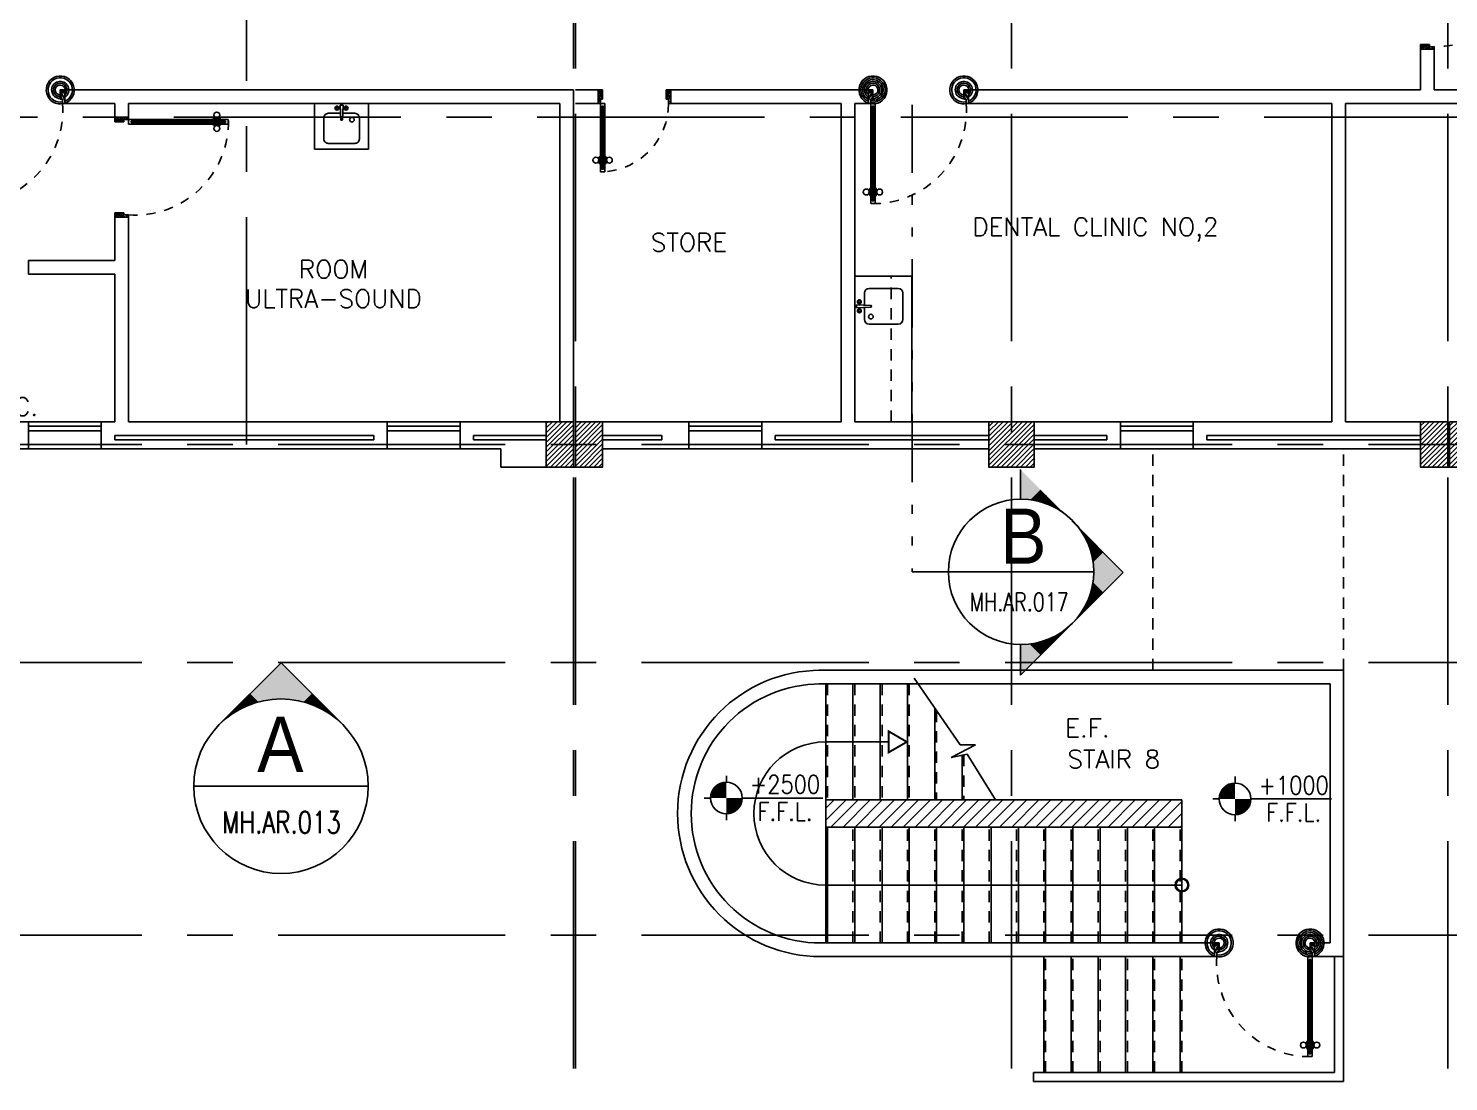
# Model space of a CAD drawing. Extents: x 417819.9 to 417911.9, y 43448 to 43539.2.
# Drawn here: x 417857.86 to 417873.49, y 43459.86 to 43471.45 of the extents above; entities that cross this region are included whole.
import ezdxf
from ezdxf.enums import TextEntityAlignment as Align

# ---------------------------------------------------------------- set-up
doc = ezdxf.new("R2010")
doc.units = 0
doc.header["$MEASUREMENT"] = 0
for name, pattern in [('2DASHES', [1.7, 0.75, -0.25, 0.1, -0.25, 0.1, -0.25]), ('CENTERX2', [4, 2.5, -0.5, 0.5, -0.5]), ('HIDDEN', [0.375, 0.25, -0.125]), ('HIDDEN2', [0.1875, 0.125, -0.0625])]:
    doc.linetypes.add(name, pattern=pattern)
doc.layers.get('0').update_dxf_attribs({"linetype": 'CONTINUOUS'})
for name, color, linetype in [('AXES', 11, 'CENTERX2'), ('COL', 2, 'CONTINUOUS'), ('DOOR', 4, 'CONTINUOUS'), ('Handrail', 4, 'CONTINUOUS'), ('HAT', 8, 'CONTINUOUS'), ('Hatch', 11, 'CONTINUOUS'), ('HIDDEN', 9, 'HIDDEN2'), ('IND-ES', 6, 'CONTINUOUS'), ('IND-ES-L', 6, '2DASHES'), ('IND-ES-TXT', 4, 'CONTINUOUS'), ('INSUL', 7, 'CONTINUOUS'), ('LEV-PL', 4, 'CONTINUOUS'), ('Locker', 7, 'CONTINUOUS'), ('ME-FIX', 3, 'CONTINUOUS'), ('RM-NAME', 2, 'CONTINUOUS'), ('SEC-MRK', 7, 'CONTINUOUS'), ('SHAFT', 7, 'CONTINUOUS'), ('STR', 5, 'CONTINUOUS'), ('TXT1', 2, 'CONTINUOUS'), ('WALL', 2, 'CONTINUOUS'), ('WIN', 5, 'CONTINUOUS')]:
    doc.layers.add(name, color=color, linetype=linetype)
doc.styles.add('ROMANS', font='ROMANS.shx', dxfattribs={"width": 0.6})
doc.styles.add('S', font='ROMANS.SHX')
doc.styles.add('S5', font='simplex.shx', dxfattribs={"width": 0.77})
doc.styles.add('TTXT', font='swisse.ttf', dxfattribs={"width": 0.6})

# ---------------------------------------------------------------- blocks, each defined once
blk = doc.blocks.new('LEV1')
at = {"layer": 'LEV-PL'}
for p, q in [((0, 245), (0, 175)), ((-175, 0), (-245, 0)), ((175, 0), (1061, 0)), ((0, -175), (0, -245))]:
    blk.add_line(p, q, dxfattribs=at)
at = {"layer": 'LEV-PL', "const_width": 175}
for points in [[(-88, 0, -0.414214), (0, 88, -1)], [(88, 0, -0.414214), (0, -88, -1)]]:
    blk.add_lwpolyline(points, format="xyb", dxfattribs=at)
at = {"layer": 'LEV-PL'}
blk.add_circle((0, 0), 175, dxfattribs=at)
at = {"layer": 'LEV-PL', "color": 4, "style": 'S', "width": 0.85}
for tag, p in [('+0000', (646, 50)), ('F.F.L.', (646, -250))]:
    blk.add_attdef(tag, text='', height=200, dxfattribs=at).set_placement(p, align=Align.CENTER)
blk = doc.blocks.new('RM1')
at = {"layer": 'RM-NAME', "style": 'ROMANS'}
for tag, p in [('ROOMNAME1', (0, 324)), ('ROOMNAME2', (0, 0))]:
    blk.add_attdef(tag, text='', height=200, dxfattribs=at).set_placement(p, align=Align.MIDDLE)
blk = doc.blocks.new('*X806')
at = {"color": 0}
for p, q in [((61359, 10129), (61837, 10607)), ((61359, 10182), (61784, 10607)), ((61359, 10235), (61731, 10607)), ((61359, 10288), (61678, 10607)), ((61359, 10341), (61624, 10607)), ((61359, 10395), (61571, 10607)), ((61359, 10448), (61518, 10607)), ((61359, 10501), (61465, 10607)), ((61359, 10554), (61412, 10607)), ((61359, 10607), (61359, 10607)), ((61390, 10107), (61859, 10576)), ((61443, 10107), (61859, 10523)), ((61496, 10107), (61859, 10470)), ((61549, 10107), (61859, 10417)), ((61602, 10107), (61859, 10364)), ((61655, 10107), (61859, 10311)), ((61708, 10107), (61859, 10258)), ((61761, 10107), (61859, 10205)), ((61814, 10107), (61859, 10152))]:
    blk.add_line(p, q, dxfattribs=at)
blk = doc.blocks.new('COL50')
at = {"layer": 'COL'}
blk.add_lwpolyline([(-250, 250), (-250, -250), (250, -250), (250, 250)], close=True, dxfattribs=at)
blk = doc.blocks.new('A$C74DC60CF')
at = {"layer": 'DOOR', "color": 0, "linetype": 'ByBlock'}
for p, q in [((65, 1155), (65, 1090)), ((74, 1155), (65, 1155)), ((74, 1078), (74, 1168)), ((81, 1168), (74, 1168)), ((74, 1155), (74, 1090)), ((81, 1200), (81, 1250)), ((131, 1250), (81, 1250)), ((81, 1250), (131, 1250)), ((81, 1200), (98, 1200)), ((98, 1200), (98, 1220)), ((98, 1220), (114, 1220)), ((114, 1200), (114, 1220)), ((114, 1200), (131, 1200)), ((131, 1200), (131, 1250)), ((131, 1168), (138, 1168)), ((138, 1078), (138, 1168)), ((138, 1155), (138, 1090)), ((138, 1155), (147, 1155)), ((147, 1155), (147, 1090)), ((74, 1090), (65, 1090)), ((81, 1078), (74, 1078)), ((131, 1078), (138, 1078)), ((138, 1090), (147, 1090)), ((98, 200), (81, 200)), ((81, 200), (81, 150)), ((98, 180), (98, 200)), ((114, 180), (98, 180)), ((131, 200), (114, 200)), ((114, 200), (114, 180)), ((131, 150), (131, 200)), ((56, 150), (56, 0)), ((56, 150), (81, 150)), ((106, 0), (56, 0)), ((131, 150), (81, 150)), ((81, 150), (81, 100)), ((81, 100), (106, 100)), ((106, 100), (106, 0)), ((1131, 100), (1106, 100)), ((1106, 100), (1106, 0)), ((1131, 150), (1131, 100)), ((1156, 150), (1131, 150)), ((1156, 150), (1156, 0)), ((1156, 0), (1156, 150)), ((1106, 0), (1156, 0))]:
    blk.add_line(p, q, dxfattribs=at)
at = {"layer": 'DOOR', "linetype": 'ByBlock'}
for p, q in [((81, 200), (81, 1200)), ((98, 200), (98, 1200)), ((114, 200), (114, 1200)), ((131, 1200), (131, 200))]:
    blk.add_line(p, q, dxfattribs=at)
at = {"layer": 'DOOR', "color": 9, "linetype": 'ByBlock'}
for p, q in [((106, 0), (56, 114)), ((106, 0), (56, 40)), ((106, 0), (93, 100)), ((1106, 0), (1156, 114)), ((1106, 0), (1119, 100)), ((1106, 0), (1156, 40))]:
    blk.add_line(p, q, dxfattribs=at)
at = {"layer": 'DOOR', "color": 0, "linetype": 'ByBlock'}
for centre in [(32, 1123), (179, 1123)]:
    blk.add_circle(centre, 32.4, dxfattribs=at)
at = {"layer": 'DOOR', "linetype": 'HIDDEN', "ltscale": 0.5}
blk.add_arc((106, 223), 1028, 355.9414, 91.3941, dxfattribs=at)
at = {"layer": 'DOOR', "color": 9, "linetype": 'ByBlock'}
for centre, radius, start, end in [((106, 0), 154, 103.7142, 108.8947), ((106, 0), 134, 100.72, 111.8402), ((106, 0), 114, 102.6226, 115.9162), ((106, 0), 94.4, 90, 121.9818), ((106, 0), 74.4, 90, 132.2236), ((106, 0), 54.4, 90, 156.7926), ((106, 0), 34.4, 90, 180), ((106, 0), 14.4, 90, 180), ((1106, 0), 94.4, 58.0182, 90), ((1106, 0), 74.4, 47.7764, 90), ((1106, 0), 54.4, 23.2074, 90), ((1106, 0), 34.4, 0, 90), ((1106, 0), 14.4, 0, 90), ((1106, 0), 134, 68.1598, 79.28), ((1106, 0), 154, 71.1053, 76.2858)]:
    blk.add_arc(centre, radius, start, end, dxfattribs=at)
blk = doc.blocks.new('C-300')
at = {"layer": 'HAT', "linetype": 'ByBlock', "ltscale": 0.3}
h = blk.add_hatch(dxfattribs=at)
h.set_pattern_fill('ANSI31', color=8, scale=300, style=0)
h.set_pattern_definition([(45, (-258496.182, -82361.005), (-26.5165043, 26.5165043), [])])
h.paths.add_polyline_path([(300, 500), (0, 500), (0, 250), (300, 250)])
h.paths.add_polyline_path([(300, 250), (0, 250), (0, 0), (300, 0)])
at = {"layer": 'COL'}
blk.add_lwpolyline([(0, 500), (300, 500), (300, 0), (0, 0)], close=True, dxfattribs=at)
blk = doc.blocks.new('C-300A')
at = {"layer": 'SHAFT', "color": 6, "linetype": 'ByBlock', "ltscale": 0.3}
for p in [(-300, 0), (20, 0)]:
    blk.add_blockref('C-300', p, dxfattribs=at)
blk = doc.blocks.new('DOOR80')
at = {"layer": 'DOOR', "color": 7, "linetype": 'ByBlock'}
for p, q in [((-150, 800), (0, 800)), ((-150, 800), (-150, 775)), ((0, 800), (-150, 800)), ((0, 750), (-114, 800)), ((0, 750), (-40, 800)), ((0, 750), (0, 800)), ((-150, 775), (-100, 775)), ((-100, 775), (-100, 750)), ((0, 750), (-100, 763)), ((-100, 750), (0, 750)), ((-850, 75), (-900, 75)), ((-900, 75), (-900, 25)), ((-900, 25), (-900, 75)), ((-850, 25), (-900, 25)), ((-850, 58), (-870, 58)), ((-870, 42), (-870, 58)), ((-850, 42), (-870, 42)), ((-850, 58), (-850, 75)), ((-850, 25), (-850, 42)), ((-727, 82), (-817, 82)), ((-817, 75), (-817, 82)), ((-817, 25), (-817, 18)), ((-727, 18), (-817, 18)), ((-805, 91), (-740, 91)), ((-805, 82), (-805, 91)), ((-805, 82), (-740, 82)), ((-805, 18), (-740, 18)), ((-805, 18), (-805, 9)), ((-805, 9), (-740, 9)), ((-740, 82), (-740, 91)), ((-740, 18), (-740, 9)), ((-727, 75), (-727, 82)), ((-727, 25), (-727, 18)), ((-150, 75), (-200, 75)), ((-200, 75), (-200, 58)), ((-200, 58), (-180, 58)), ((-180, 42), (-200, 42)), ((-200, 42), (-200, 25)), ((-200, 25), (-150, 25)), ((-180, 58), (-180, 42)), ((-150, 75), (-150, 25)), ((-150, 25), (-100, 25)), ((-150, 0), (-150, 25)), ((0, 0), (-150, 0)), ((0, 50), (-114, 0)), ((-100, 25), (-100, 50)), ((0, 50), (-100, 37)), ((-100, 50), (0, 50)), ((0, 50), (-40, 0)), ((0, 50), (0, 0))]:
    blk.add_line(p, q, dxfattribs=at)
at = {"layer": 'DOOR', "linetype": 'ByBlock'}
for p, q in [((-850, 75), (-200, 75)), ((-200, 58), (-850, 58)), ((-200, 42), (-850, 42)), ((-200, 25), (-850, 25))]:
    blk.add_line(p, q, dxfattribs=at)
at = {"layer": 'DOOR', "color": 7, "linetype": 'ByBlock'}
for centre in [(-772, 124), (-772, -24)]:
    blk.add_circle(centre, 32.4, dxfattribs=at)
for centre, radius, start, end in [((0, 750), 154, 161.1053, 166.2858), ((0, 750), 134, 158.1598, 169.28), ((0, 750), 94.4, 148.0182, 180), ((0, 750), 74.4, 137.7764, 180), ((0, 750), 54.4, 113.2074, 180), ((0, 750), 34.4, 90, 180), ((0, 750), 14.4, 90, 180), ((0, 50), 154, 193.7142, 198.8947), ((0, 50), 134, 190.72, 201.8402), ((0, 50), 114, 192.6226, 205.9162), ((0, 50), 94.4, 180, 211.9818), ((0, 50), 74.4, 180, 222.2236), ((0, 50), 54.4, 180, 246.7926), ((0, 50), 34.4, 180, 270), ((0, 50), 14.4, 180, 270)]:
    blk.add_arc(centre, radius, start, end, dxfattribs=at)
at = {"layer": 'DOOR', "linetype": 'HIDDEN', "ltscale": 0.5}
blk.add_arc((-149, 23), 752, 90.0695, 176.0204, dxfattribs=at)
blk = doc.blocks.new('DOOR100')
at = {"layer": 'DOOR', "color": 7, "linetype": 'ByBlock'}
for p, q in [((-75, 1250), (-75, 1300)), ((-75, 1300), (-25, 1300)), ((-25, 1300), (-75, 1300)), ((-58, 1250), (-58, 1270)), ((-42, 1270), (-58, 1270)), ((-42, 1250), (-42, 1270)), ((-25, 1250), (-25, 1300)), ((-91, 1205), (-91, 1140)), ((-82, 1205), (-91, 1205)), ((-82, 1140), (-91, 1140)), ((-82, 1128), (-82, 1218)), ((-75, 1218), (-82, 1218)), ((-82, 1205), (-82, 1140)), ((-75, 1128), (-82, 1128)), ((-58, 1250), (-75, 1250)), ((-25, 1250), (-42, 1250)), ((-25, 1218), (-18, 1218)), ((-25, 1128), (-18, 1128)), ((-18, 1128), (-18, 1218)), ((-18, 1205), (-18, 1140)), ((-18, 1205), (-9, 1205)), ((-18, 1140), (-9, 1140)), ((-9, 1205), (-9, 1140)), ((-75, 200), (-58, 200)), ((-75, 150), (-75, 200)), ((-58, 200), (-58, 180)), ((-58, 180), (-42, 180)), ((-42, 200), (-25, 200)), ((-42, 180), (-42, 200)), ((-25, 200), (-25, 150)), ((-1200, 0), (-1200, 150)), ((-1200, 150), (-1175, 150)), ((-1200, 150), (-1200, 0)), ((-1150, 0), (-1200, 114)), ((-1150, 0), (-1200, 40)), ((-1150, 0), (-1200, 0)), ((-1175, 150), (-1175, 100)), ((-1175, 100), (-1150, 100)), ((-1150, 0), (-1163, 100)), ((-1150, 100), (-1150, 0)), ((-75, 150), (-25, 150)), ((-50, 0), (0, 114)), ((-50, 100), (-50, 0)), ((-50, 0), (-37, 100)), ((-25, 100), (-50, 100)), ((-50, 0), (0, 40)), ((-50, 0), (0, 0)), ((0, 150), (-25, 150)), ((-25, 150), (-25, 100)), ((0, 0), (0, 150)), ((0, 150), (0, 0))]:
    blk.add_line(p, q, dxfattribs=at)
at = {"layer": 'DOOR', "linetype": 'ByBlock'}
for p, q in [((-75, 1250), (-75, 200)), ((-58, 200), (-58, 1250)), ((-42, 200), (-42, 1250)), ((-25, 200), (-25, 1250))]:
    blk.add_line(p, q, dxfattribs=at)
at = {"layer": 'DOOR', "color": 7, "linetype": 'ByBlock'}
for centre in [(-124, 1173), (24, 1173)]:
    blk.add_circle(centre, 32.4, dxfattribs=at)
at = {"layer": 'DOOR', "linetype": 'HIDDEN', "ltscale": 0.5}
blk.add_arc((-25, 150), 1150, 90, 180, dxfattribs=at)
at = {"layer": 'DOOR', "color": 7, "linetype": 'ByBlock'}
for centre, radius, start, end in [((-1150, 0), 154, 103.7142, 108.8947), ((-1150, 0), 134, 100.72, 111.8402), ((-1150, 0), 94.4, 90, 121.9818), ((-1150, 0), 74.4, 90, 132.2236), ((-1150, 0), 54.4, 90, 156.7926), ((-1150, 0), 34.4, 90, 180), ((-1150, 0), 14.4, 90, 180), ((-50, 0), 94.4, 58.0182, 90), ((-50, 0), 74.4, 47.7764, 90), ((-50, 0), 54.4, 23.2074, 90), ((-50, 0), 34.4, 0, 90), ((-50, 0), 14.4, 0, 90), ((-50, 0), 134, 68.1598, 79.28), ((-50, 0), 114, 64.0838, 77.3774), ((-50, 0), 154, 71.1053, 76.2858)]:
    blk.add_arc(centre, radius, start, end, dxfattribs=at)
blk = doc.blocks.new('A$C180A3EE7')
at = {"layer": 'ME-FIX'}
blk.add_lwpolyline([(0.593, 0), (0.593, 0.5), (0, 0.5), (0, 0)], dxfattribs=at)
blk.add_lwpolyline([(0.309, 0.107), (0.443, 0.107, 0.414214), (0.493, 0.157), (0.493, 0.388, 0.414214), (0.443, 0.438), (0.15, 0.438, 0.414214), (0.1, 0.388), (0.1, 0.157, 0.414214), (0.15, 0.107), (0.284, 0.107)], format="xyb", dxfattribs=at)
blk.add_lwpolyline([(0.28, 0.019), (0.312, 0.019), (0.306, 0.174, 1), (0.286, 0.174)], format="xyb", close=True, dxfattribs=at)
for centre, radius in [((0.182, 0.177), 0.0255), ((0.247, 0.05), 0.0217), ((0.247, 0.05), 0.014), ((0.346, 0.05), 0.0217), ((0.346, 0.05), 0.014)]:
    blk.add_circle(centre, radius, dxfattribs=at)
blk = doc.blocks.new('A$C347D0806')
at = {"layer": 'ME-FIX'}
for p, q in [((0.627, 1.6), (0.627, 0)), ((0.107, 1.28), (0.107, 1.417)), ((0.157, 1.467), (0.478, 1.467)), ((0.528, 1.417), (0.528, 1.124)), ((0.019, 1.254), (0.019, 1.287)), ((0.019, 1.287), (0.174, 1.28)), ((0.019, 1.254), (0.174, 1.261)), ((0.107, 1.124), (0.107, 1.261)), ((0.478, 1.074), (0.157, 1.074)), ((0.627, 0), (0, 0))]:
    blk.add_line(p, q, dxfattribs=at)
for centre, radius in [((0.05, 1.32), 0.0217), ((0.05, 1.32), 0.014), ((0.05, 1.221), 0.0217), ((0.05, 1.221), 0.014), ((0.177, 1.156), 0.0255)]:
    blk.add_circle(centre, radius, dxfattribs=at)
for centre, radius, start, end in [((0.157, 1.417), 0.0499, 90, 180), ((0.478, 1.417), 0.0499, 0, 90), ((0.174, 1.27), 0.00997, 270, 90), ((0.157, 1.124), 0.0499, 180, 270), ((0.478, 1.124), 0.0499, 270, 0)]:
    blk.add_arc(centre, radius, start, end, dxfattribs=at)
blk = doc.blocks.new('AR1-EL')
at = {"layer": 'IND-ES'}
for q in [(-566, 566), (566, 566)]:
    blk.add_line((0, 1131), q, dxfattribs=at)
for points in [[(0, 800), (0, 1131), (-104, 793), (-221, 910)], [(0, 800), (0, 1131), (104, 793), (221, 910)], [(-306, 739), (-349, 782), (-400, 693), (-419, 712)], [(-207, 773), (-283, 849), (-306, 739), (-349, 782)], [(-104, 793), (-221, 910), (-207, 773), (-283, 849)], [(104, 793), (221, 910), (207, 773), (283, 849)], [(207, 773), (283, 849), (306, 739), (349, 782)], [(306, 739), (349, 782), (400, 693), (419, 712)], [(-400, 693), (-419, 712), (-487, 634), (-492, 640)], [(400, 693), (419, 712), (487, 634), (492, 640)], [(-492, 640), (-487, 634), (-566, 566)], [(492, 640), (487, 634), (566, 566)]]:
    blk.add_solid(points, dxfattribs=at)
blk = doc.blocks.new('AR2-SC')
at = {"layer": 'IND-ES'}
for p, q in [((0, 1131), (-566, 566)), ((0, 1131), (1131, 0)), ((-800, 0), (-1131, 0)), ((800, 0), (1131, 0))]:
    blk.add_line(p, q, dxfattribs=at)
for points in [[(0, 800), (0, 1131), (-104, 793), (-221, 910)], [(0, 800), (0, 1131), (104, 793), (221, 910)], [(-306, 739), (-349, 782), (-400, 693), (-419, 712)], [(-207, 773), (-283, 849), (-306, 739), (-349, 782)], [(-104, 793), (-221, 910), (-207, 773), (-283, 849)], [(104, 793), (221, 910), (207, 773), (283, 849)], [(207, 773), (283, 849), (306, 739), (349, 782)], [(306, 739), (349, 782), (400, 693), (419, 712)], [(-492, 640), (-487, 634), (-566, 566)], [(-400, 693), (-419, 712), (-487, 634), (-492, 640)], [(400, 693), (419, 712), (487, 634), (492, 640)], [(492, 640), (487, 634), (566, 566)], [(-693, 400), (-712, 419), (-634, 487), (-640, 492)], [(-640, 492), (-634, 487), (-566, 566)], [(640, 492), (634, 487), (566, 566)], [(693, 400), (712, 419), (634, 487), (640, 492)], [(-773, 207), (-849, 283), (-739, 306), (-782, 349)], [(-739, 306), (-782, 349), (-693, 400), (-712, 419)], [(739, 306), (782, 349), (693, 400), (712, 419)], [(773, 207), (849, 283), (739, 306), (782, 349)], [(-800, 0), (-1131, 0), (-793, 104), (-910, 221)], [(-793, 104), (-910, 221), (-773, 207), (-849, 283)], [(793, 104), (910, 221), (773, 207), (849, 283)], [(800, 0), (1131, 0), (793, 104), (910, 221)]]:
    blk.add_solid(points, dxfattribs=at)

msp = doc.modelspace()

# ---------------------------------------------------------------- hatches: boundary and pattern name
at = {"layer": 'Hatch'}
h = msp.add_hatch(dxfattribs=at)
h.set_pattern_fill('ANSI31', color=256, scale=0.75, style=0)
h.set_pattern_definition([(45, (0, 0), (-0.066291260736, 0.066291260736), [])])
h.paths.add_polyline_path([(417868.6766, 43462.9643), (417866.6314, 43462.9643), (417866.6314, 43462.6643), (417868.6766, 43462.6643)])
h.paths.add_polyline_path([(417870.5514, 43462.9643), (417868.6766, 43462.9643), (417868.6766, 43462.6643), (417870.5514, 43462.6643)])

# ---------------------------------------------------------------- linework, layer by layer
for p, q in [((417868.1114, 43463.5709), (417867.6037, 43464.3022)), ((417868.0128, 43463.4305), (417868.2817, 43463.5709)), ((417868.1882, 43463.4656), (417868.0128, 43463.4305)), ((417868.2817, 43463.5709), (417868.1114, 43463.5709)), ((417868.5012, 43462.9643), (417868.1882, 43463.4656)), ((417866.6314, 43462.9643), (417870.5514, 43462.9643)), ((417866.6314, 43462.9643), (417866.6314, 43462.6643)), ((417870.5514, 43462.6643), (417870.5514, 43462.9643)), ((417866.6314, 43462.6643), (417870.5514, 43462.6643))]:
    msp.add_line(p, q)
at = {"layer": 'AXES'}
for p, q in [((417868.6766, 43460.01), (417868.6766, 43538.3443)), ((417863.8566, 43460.01), (417863.8566, 43538.1468)), ((417863.8766, 43460.01), (417863.8766, 43538.1468)), ((417873.4766, 43460.01), (417873.4766, 43538.1375)), ((417860.2566, 43466.8743), (417860.2566, 43525.6943)), ((417831.4566, 43470.4743), (417889.6966, 43470.4743)), ((417820.6052, 43466.8743), (417890.8966, 43466.8743)), ((417820.6052, 43464.4743), (417889.6966, 43464.4743)), ((417820.6052, 43464.4743), (417898.0966, 43464.4743)), ((417820.6052, 43461.4743), (417887.8966, 43461.4743)), ((417820.6052, 43461.4743), (417887.8966, 43461.4743))]:
    msp.add_line(p, q, dxfattribs=at)
at = {"layer": 'Handrail'}
for p, q in [((417873.1766, 43466.6243), (417880.4466, 43466.6243)), ((417872.2316, 43461.2393), (417872.2316, 43459.9643)), ((417872.3316, 43461.2393), (417872.3316, 43459.8643)), ((417872.2316, 43459.9643), (417868.9184, 43459.9643)), ((417868.9184, 43459.8643), (417868.9184, 43459.9643)), ((417872.3316, 43459.8643), (417868.9184, 43459.8643))]:
    msp.add_line(p, q, dxfattribs=at)
at = {"layer": 'HIDDEN'}
for p, q in [((417870.2316, 43464.3893), (417870.2316, 43466.8243)), ((417872.3316, 43464.3893), (417872.3316, 43466.8243))]:
    msp.add_line(p, q, dxfattribs=at)
at = {"layer": 'IND-ES'}
for p, q in [((417869.581, 43465.4726), (417867.981, 43465.4726)), ((417861.5966, 43463.1142), (417859.6766, 43463.1142)), ((417861.5966, 43463.1142), (417859.6766, 43463.1142))]:
    msp.add_line(p, q, dxfattribs=at)
at = {"layer": 'IND-ES-L'}
for p in [(417867.5835, 43470.611), (417867.981, 43465.4726)]:
    msp.add_line(p, (417867.5835, 43465.4726), dxfattribs=at)
at = {"layer": 'IND-ES-L', "linetype": 'ByBlock'}
for centre, major_axis in [((417868.781, 43465.4726), (0.8, 0.0001)), ((417860.6366, 43463.1142), (0.96, 0.0001))]:
    msp.add_ellipse(centre, major_axis=major_axis, ratio=0.9999999, start_param=-0.0000763, end_param=6.283109, dxfattribs=at)
at = {"layer": 'INSUL'}
for p, q in [((417858.8066, 43466.9743), (417861.6566, 43466.9743)), ((417858.8066, 43466.9243), (417858.8066, 43466.9743)), ((417858.8066, 43466.9243), (417861.6566, 43466.9243)), ((417861.6566, 43466.9243), (417861.6566, 43466.9743)), ((417862.7566, 43466.9243), (417862.7566, 43466.9743)), ((417862.7566, 43466.9743), (417863.5566, 43466.9743)), ((417862.7566, 43466.9243), (417863.5566, 43466.9243)), ((417864.1766, 43466.9743), (417864.8266, 43466.9743)), ((417864.1766, 43466.9243), (417864.8266, 43466.9243)), ((417864.8266, 43466.9243), (417864.8266, 43466.9743)), ((417866.0766, 43466.9743), (417868.4266, 43466.9743)), ((417866.0766, 43466.9243), (417866.0766, 43466.9743)), ((417866.0766, 43466.9243), (417868.4266, 43466.9243)), ((417868.9266, 43466.9743), (417869.7266, 43466.9743)), ((417868.9266, 43466.9243), (417869.7266, 43466.9243)), ((417869.7266, 43466.9243), (417869.7266, 43466.9743)), ((417870.8266, 43466.9743), (417873.1766, 43466.9743)), ((417870.8266, 43466.9243), (417870.8266, 43466.9743)), ((417870.8266, 43466.9243), (417873.1766, 43466.9243))]:
    msp.add_line(p, q, dxfattribs=at)
at = {"layer": 'ME-FIX'}
msp.add_line((417867.5781, 43468.7245), (417866.9516, 43468.7245), dxfattribs=at)
at = {"layer": 'ME-FIX', "linetype": 'HIDDEN2'}
msp.add_line((417867.3516, 43467.1243), (417867.3516, 43468.7245), dxfattribs=at)
at = {"layer": 'STR'}
for p, q in [((417866.6314, 43464.2393), (417866.6314, 43462.9643)), ((417866.9314, 43464.2393), (417866.9314, 43462.9643)), ((417867.2314, 43464.2393), (417867.2314, 43462.9643)), ((417867.5314, 43464.2393), (417867.5314, 43462.9643)), ((417867.8314, 43463.9742), (417867.8314, 43462.9643)), ((417867.3246, 43463.6018), (417866.629, 43463.6018)), ((417868.1314, 43463.4542), (417868.1314, 43462.9643)), ((417866.6314, 43461.3893), (417866.6314, 43462.6643)), ((417866.6514, 43461.3893), (417866.6514, 43462.6643)), ((417866.9514, 43461.3893), (417866.9514, 43462.6643)), ((417867.2514, 43461.3893), (417867.2514, 43462.6643)), ((417867.5514, 43461.3893), (417867.5514, 43462.6643)), ((417867.8514, 43461.3893), (417867.8514, 43462.6643)), ((417868.1514, 43461.3893), (417868.1514, 43462.6643)), ((417868.4514, 43461.3893), (417868.4514, 43462.6643)), ((417868.7514, 43461.3893), (417868.7514, 43462.6643)), ((417869.0514, 43461.3893), (417869.0514, 43462.6643)), ((417869.3514, 43461.3893), (417869.3514, 43462.6643)), ((417869.6514, 43461.3893), (417869.6514, 43462.6643)), ((417869.9514, 43461.3893), (417869.9514, 43462.6643)), ((417870.2514, 43461.3893), (417870.2514, 43462.6643)), ((417870.5514, 43461.3893), (417870.5514, 43462.6643)), ((417870.5514, 43462.0268), (417866.629, 43462.0268)), ((417869.0314, 43459.9643), (417869.0314, 43461.2393)), ((417869.3314, 43459.9643), (417869.3314, 43461.2393)), ((417869.6314, 43459.9643), (417869.6314, 43461.2393)), ((417869.9314, 43459.9643), (417869.9314, 43461.2393)), ((417870.2314, 43459.9643), (417870.2314, 43461.2393)), ((417870.5314, 43459.9643), (417870.5314, 43461.2393))]:
    msp.add_line(p, q, dxfattribs=at)
at = {"layer": 'STR', "linetype": 'HIDDEN2'}
for p, q in [((417866.6514, 43464.2393), (417866.6514, 43462.9643)), ((417866.9514, 43464.2393), (417866.9514, 43462.9643)), ((417867.2514, 43464.2393), (417867.2514, 43462.9643)), ((417867.5514, 43464.2393), (417867.5514, 43462.9643)), ((417867.8514, 43463.9454), (417867.8514, 43462.9643)), ((417868.1514, 43463.4582), (417868.1514, 43462.9643)), ((417866.6314, 43461.3893), (417866.6314, 43462.6643)), ((417866.6514, 43461.3893), (417866.6514, 43462.6643)), ((417866.9314, 43461.3893), (417866.9314, 43462.6643)), ((417867.2314, 43461.3893), (417867.2314, 43462.6643)), ((417867.5314, 43461.3893), (417867.5314, 43462.6643)), ((417867.8314, 43461.3893), (417867.8314, 43462.6643)), ((417868.1314, 43461.3893), (417868.1314, 43462.6643)), ((417868.4314, 43461.3893), (417868.4314, 43462.6643)), ((417868.7314, 43461.3893), (417868.7314, 43462.6643)), ((417869.0314, 43461.3893), (417869.0314, 43462.6643)), ((417869.3314, 43461.3893), (417869.3314, 43462.6643)), ((417869.6314, 43461.3893), (417869.6314, 43462.6643)), ((417869.9314, 43461.3893), (417869.9314, 43462.6643)), ((417870.2314, 43461.3893), (417870.2314, 43462.6643)), ((417870.5314, 43461.3893), (417870.5314, 43462.6643)), ((417869.0514, 43459.9643), (417869.0514, 43461.2393)), ((417869.3514, 43459.9643), (417869.3514, 43461.2393)), ((417869.6514, 43459.9643), (417869.6514, 43461.2393)), ((417869.9514, 43459.9643), (417869.9514, 43461.2393)), ((417870.2514, 43459.9643), (417870.2514, 43461.2393)), ((417870.5514, 43459.9643), (417870.5514, 43461.2393))]:
    msp.add_line(p, q, dxfattribs=at)
at = {"layer": 'STR', "const_width": 0.0215}
msp.add_lwpolyline([(417867.3246, 43463.4864), (417867.3246, 43463.7173), (417867.5246, 43463.6018)], close=True, dxfattribs=at)
at = {"layer": 'STR'}
for radius in [0.075, 0.065]:
    msp.add_circle((417870.5514, 43462.0268), radius, dxfattribs=at)
msp.add_arc((417866.629, 43462.8143), 0.7875, 90, 270, dxfattribs=at)
at = {"layer": 'WALL'}
for p, q in [((417873.3266, 43471.2243), (417873.1766, 43471.2243)), ((417873.1766, 43470.7743), (417873.1766, 43471.2243)), ((417873.3266, 43470.7743), (417873.3266, 43471.2243)), ((417858.2566, 43470.7743), (417863.8566, 43470.7743)), ((417858.2566, 43470.7743), (417858.2566, 43470.6243)), ((417863.8566, 43467.1243), (417863.8566, 43470.7743)), ((417863.8766, 43470.7743), (417864.1266, 43470.7743)), ((417864.1266, 43470.6243), (417864.1266, 43470.7743)), ((417864.9266, 43470.7743), (417864.9266, 43470.6243)), ((417867.1016, 43470.7743), (417864.9266, 43470.7743)), ((417867.1016, 43470.7743), (417867.0766, 43470.7743)), ((417867.1016, 43470.6243), (417867.1016, 43470.7743)), ((417868.2016, 43470.7743), (417868.2016, 43470.6243)), ((417869.2516, 43470.7743), (417868.2016, 43470.7743)), ((417873.1766, 43470.7743), (417868.2016, 43470.7743)), ((417875.8716, 43470.7743), (417873.3266, 43470.7743)), ((417858.2566, 43470.6243), (417858.8066, 43470.6243)), ((417858.8066, 43470.6243), (417858.8066, 43470.4743)), ((417858.8066, 43470.4743), (417858.9566, 43470.4743)), ((417858.9566, 43470.6243), (417858.9566, 43470.4743)), ((417858.9566, 43470.6243), (417863.7066, 43470.6243)), ((417863.7066, 43467.1243), (417863.7066, 43470.6243)), ((417863.8766, 43470.6243), (417864.1266, 43470.6243)), ((417866.8016, 43470.6243), (417864.9266, 43470.6243)), ((417866.8016, 43467.1243), (417866.8016, 43470.6243)), ((417866.9516, 43467.1243), (417866.9516, 43470.6243)), ((417867.1016, 43470.6243), (417866.9516, 43470.6243)), ((417867.1016, 43470.6243), (417867.0766, 43470.6243)), ((417872.2016, 43470.6243), (417868.2016, 43470.6243)), ((417869.2516, 43470.6243), (417868.2016, 43470.6243)), ((417872.2016, 43467.1243), (417872.2016, 43470.6243)), ((417872.3516, 43467.1243), (417872.3516, 43470.6243)), ((417872.3516, 43470.6243), (417875.8716, 43470.6243)), ((417858.8066, 43469.3743), (417858.9566, 43469.3743)), ((417858.8066, 43469.3743), (417858.8066, 43468.8993)), ((417858.9566, 43469.3743), (417858.9566, 43467.1243)), ((417857.8566, 43468.7493), (417857.8566, 43468.8993)), ((417857.8566, 43468.7493), (417857.8566, 43468.8993)), ((417857.8566, 43468.8993), (417858.8066, 43468.8993)), ((417857.8566, 43468.7493), (417858.8066, 43468.7493)), ((417858.8066, 43468.7493), (417858.8066, 43467.1243)), ((417856.9066, 43467.1243), (417857.8566, 43467.1243)), ((417857.8566, 43466.8243), (417857.8566, 43467.1243)), ((417858.6566, 43466.8243), (417858.6566, 43467.1243)), ((417858.8066, 43467.1243), (417858.6566, 43467.1243)), ((417858.9566, 43467.1243), (417861.8066, 43467.1243)), ((417861.8066, 43466.8243), (417861.8066, 43467.1243)), ((417862.6066, 43466.8243), (417862.6066, 43467.1243)), ((417862.6066, 43467.1243), (417863.6066, 43467.1243)), ((417864.1766, 43467.1243), (417865.1266, 43467.1243)), ((417865.1266, 43466.8243), (417865.1266, 43467.1243)), ((417865.9266, 43467.1243), (417866.8016, 43467.1243)), ((417865.9266, 43466.8243), (417865.9266, 43467.1243)), ((417866.9516, 43467.1243), (417868.4266, 43467.1243)), ((417868.9266, 43467.1243), (417869.8766, 43467.1243)), ((417869.8766, 43466.8243), (417869.8766, 43467.1243)), ((417870.6766, 43467.1243), (417872.2016, 43467.1243)), ((417870.6766, 43466.8243), (417870.6766, 43467.1243)), ((417872.3516, 43467.1243), (417873.2266, 43467.1243)), ((417857.1566, 43466.8243), (417857.8566, 43466.8243)), ((417858.6566, 43466.8243), (417861.8066, 43466.8243)), ((417862.6066, 43466.8243), (417863.0566, 43466.8243)), ((417863.0566, 43466.6243), (417863.0566, 43466.8243)), ((417864.1766, 43466.8243), (417865.1266, 43466.8243)), ((417865.9266, 43466.8243), (417868.4266, 43466.8243)), ((417868.9266, 43466.8243), (417869.8766, 43466.8243)), ((417870.6766, 43466.8243), (417873.1766, 43466.8243)), ((417863.0566, 43466.6243), (417863.8766, 43466.6243)), ((417866.5561, 43464.3893), (417872.3316, 43464.3893)), ((417872.3316, 43464.3893), (417872.3316, 43461.2393)), ((417866.5561, 43464.2393), (417872.1816, 43464.2393)), ((417872.1816, 43464.2393), (417872.1816, 43461.3893)), ((417866.5561, 43461.3893), (417870.9116, 43461.3893)), ((417870.9116, 43461.2393), (417870.9116, 43461.3893)), ((417872.0116, 43461.2393), (417872.0116, 43461.3893)), ((417872.0116, 43461.3893), (417872.1816, 43461.3893)), ((417866.5561, 43461.2393), (417870.9116, 43461.2393)), ((417872.0116, 43461.2393), (417872.3316, 43461.2393))]:
    msp.add_line(p, q, dxfattribs=at)
for radius, start, end in [(1.575, 90, 180), (1.425, 89.99998, 180), (1.575, 180, 270.00003), (1.425, 180, 270.00003)]:
    msp.add_arc((417866.5761, 43462.8143), radius, start, end, dxfattribs=at)
at = {"layer": 'WIN'}
for p, q in [((417858.6566, 43467.1243), (417857.8566, 43467.1243)), ((417858.6566, 43467.0743), (417857.8566, 43467.0743)), ((417862.6066, 43467.1243), (417861.8066, 43467.1243)), ((417862.6066, 43467.0743), (417861.8066, 43467.0743)), ((417865.9266, 43467.1243), (417865.1266, 43467.1243)), ((417865.9266, 43467.0743), (417865.1266, 43467.0743)), ((417870.6766, 43467.1243), (417869.8766, 43467.1243)), ((417870.6766, 43467.0743), (417869.8766, 43467.0743)), ((417858.6566, 43467.0243), (417857.8566, 43467.0243)), ((417862.6066, 43467.0243), (417861.8066, 43467.0243)), ((417865.9266, 43467.0243), (417865.1266, 43467.0243)), ((417870.6766, 43467.0243), (417869.8766, 43467.0243)), ((417858.6566, 43466.8243), (417857.8566, 43466.8243)), ((417862.6066, 43466.8243), (417861.8066, 43466.8243)), ((417865.9266, 43466.8243), (417865.1266, 43466.8243)), ((417870.6766, 43466.8243), (417869.8766, 43466.8243))]:
    msp.add_line(p, q, dxfattribs=at)

# ---------------------------------------------------------------- block references
at = {"layer": 'COL', "linetype": 'ByBlock', "xscale": 0.001000000047497451, "yscale": 0.0009999999892897904, "zscale": 0.001}
for p in [(417863.8566, 43466.6243), (417873.4766, 43466.6243)]:
    msp.add_blockref('C-300A', p, dxfattribs=at)
at = {"layer": 'COL', "xscale": 0.001000000047497451, "yscale": 0.0009999999892897904, "zscale": 0.001}
msp.add_blockref('COL50', (417868.6766, 43466.8743), dxfattribs=at)
at = {"layer": 'DOOR', "xscale": -0.0009999999892897904, "yscale": 0.0009999999892897904, "zscale": 0.001, "rotation": 270}
for name, p in [('DOOR100', (417873.1766, 43472.4243)), ('DOOR80', (417864.1266, 43470.7743))]:
    msp.add_blockref(name, p, dxfattribs=at)
at = {"layer": 'DOOR', "color": 0, "yscale": 0.0009999999892897904, "zscale": 0.001}
for p, xscale, rotation in [((417857.1007, 43470.7743), -0.001000000047497451, 180), ((417867.0457, 43470.7743), -0.001000000047497451, 180), ((417858.8066, 43470.5303), 0.0009999999892897904, 270), ((417872.0675, 43461.3893), 0.001000000047497451, 180)]:
    msp.add_blockref('A$C74DC60CF', p, dxfattribs=dict(at, xscale=xscale, rotation=rotation))
at = {"layer": 'HAT'}
ref = msp.add_blockref('RM1', (417869.5999, 43469.2379), dxfattribs=dict(at, xscale=0.001000000047497451, yscale=0.0009999999892897904, zscale=0.001))
ref.add_attrib('ROOMNAME2', 'DENTAL CLINIC NO,2', dxfattribs={"layer": 'RM-NAME', "height": 0.2, "style": 'ROMANS'}).set_placement((417869.5999, 43469.2379), align=Align.MIDDLE)
ref = msp.add_blockref('RM1', (417865.1272, 43469.0974), dxfattribs=dict(at, xscale=0.001000000047497451, yscale=0.0009999999892897904, zscale=0.001))
ref.add_attrib('ROOMNAME2', 'STORE', dxfattribs={"layer": 'RM-NAME', "height": 0.2, "style": 'ROMANS'}).set_placement((417865.1272, 43469.0974), align=Align.MIDDLE)
ref = msp.add_blockref('RM1', (417861.2146, 43468.8022), dxfattribs=dict(at, xscale=-0.001000000047497451, yscale=0.0009999999892897904, zscale=0.001, rotation=180))
ref.add_attrib('ROOMNAME2', 'ROOM', dxfattribs={"layer": 'RM-NAME', "height": 0.2, "style": 'ROMANS'}).set_placement((417861.2146, 43468.8022), align=Align.MIDDLE)
ref.add_attrib('ROOMNAME1', 'ULTRA-SOUND', dxfattribs={"layer": 'RM-NAME', "height": 0.2, "style": 'ROMANS'}).set_placement((417861.2146, 43468.4784), align=Align.MIDDLE)
ref = msp.add_blockref('RM1', (417857.6854, 43467.2891), dxfattribs=dict(at, xscale=-0.001000000047497451, yscale=0.0009999999892897904, zscale=0.001, rotation=180))
ref.add_attrib('ROOMNAME2', 'W.C.', dxfattribs={"layer": 'RM-NAME', "height": 0.2, "style": 'ROMANS'}).set_placement((417857.6854, 43467.2891), align=Align.MIDDLE)
at = {"layer": 'HAT', "xscale": 0.001000000047497451, "yscale": 0.0009999999892897904, "zscale": 0.001}
msp.add_blockref('*X806', (417807.0674, 43456.5176), dxfattribs=at)
for p, values in [((417865.5385, 43462.9844), {'F.F.L.': 'F.F.L.', '+0000': '+2500'}), ((417871.1368, 43462.9743), {'F.F.L.': 'F.F.L.', '+0000': '+1000'})]:
    msp.add_blockref('LEV1', p, dxfattribs=at).add_auto_attribs(values)
at = {"layer": 'Locker'}
msp.add_blockref('A$C347D0806', (417866.9516, 43467.1243), dxfattribs=at)
at = {"layer": 'ME-FIX', "rotation": 180}
msp.add_blockref('A$C180A3EE7', (417861.5995, 43470.6243), dxfattribs=at)
at = {"layer": 'SEC-MRK', "color": 1, "xscale": 0.0009999999892897904, "yscale": 0.0009999999892897904, "zscale": 0.001, "rotation": 270}
msp.add_blockref('AR2-SC', (417868.7752, 43465.4668), dxfattribs=at)
at = {"layer": 'SEC-MRK', "color": 1, "zscale": 0.0012}
for xscale, yscale in [(0.001200000056996942, 0.001199999984237365), (0.001199999998789281, 0.001199999998789281)]:
    msp.add_blockref('AR1-EL', (417860.6366, 43463.1142), dxfattribs=dict(at, xscale=xscale, yscale=yscale))

# ---------------------------------------------------------------- texts
at = {"layer": 'IND-ES-TXT', "color": 2, "style": 'S5', "width": 0.77}
for tag, height, p in [('MH.AR.017', 0.2, (417868.7617, 43465.1418)), ('MH.AR.013', 0.24, (417860.642, 43462.7172))]:
    msp.add_attdef(tag, text='AR02', height=height, dxfattribs=at).set_placement(p, align=Align.MIDDLE)
at = {"layer": 'RM-NAME', "style": 'ROMANS'}
for s, p in [('E.F.', (417869.5112, 43463.7542)), ('STAIR 8', (417869.802, 43463.4123))]:
    msp.add_text(s, height=0.2, dxfattribs=at).set_placement(p, align=Align.MIDDLE)
at = {"layer": 'TXT1', "color": 6, "style": 'TTXT', "width": 0.9}
for tag, p in [('B', (417868.8065, 43465.5613)), ('B', (417868.8065, 43465.5613)), ('A', (417860.6294, 43463.2703)), ('A', (417860.6294, 43463.2703))]:
    msp.add_attdef(tag, text='C', height=0.6079, dxfattribs=at).set_placement(p, align=Align.CENTER)

doc.saveas('drawing.dxf')
